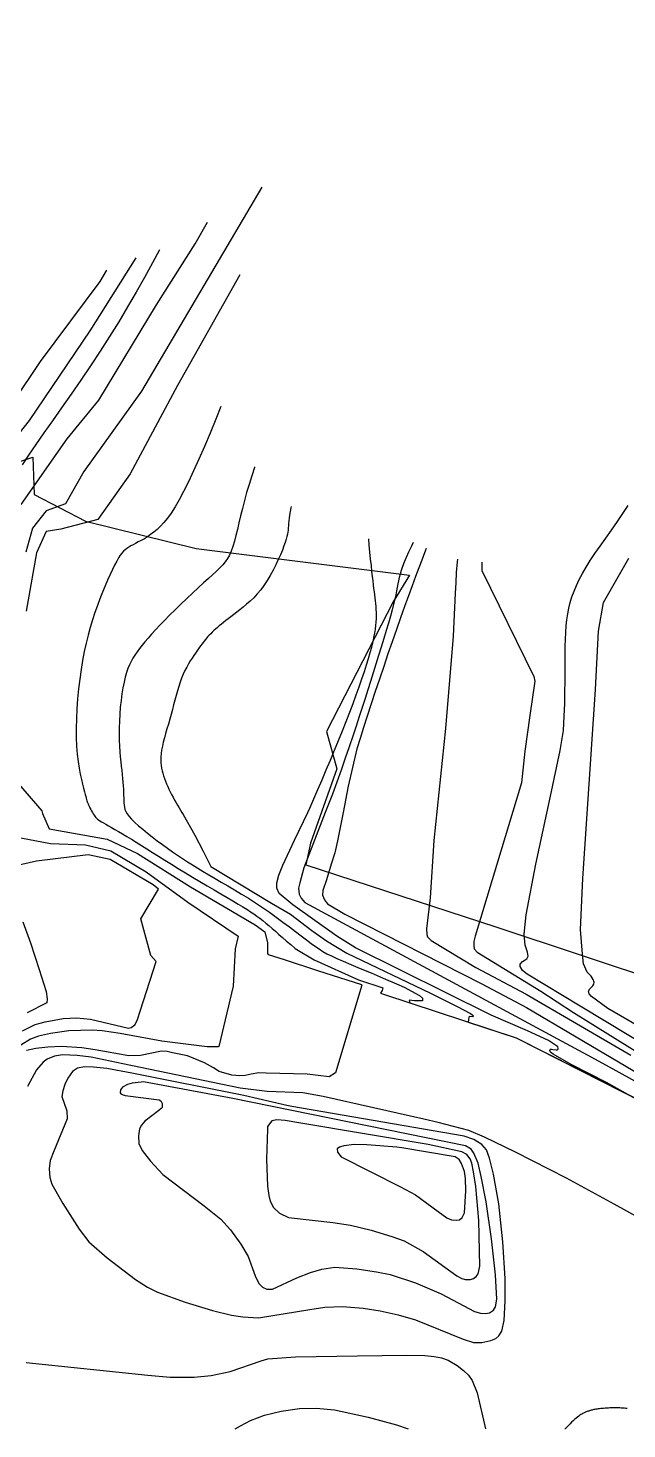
# Model space of a CAD drawing. Header units: metres. Extents: x -2219 to 517, y -3078 to 398.
# Drawn here: x 55.4 to 128.2, y -37.4 to 133 of the extents above; entities that cross this region are included whole.
import ezdxf

# ---------------------------------------------------------------- set-up
doc = ezdxf.new("R2010")
doc.units = ezdxf.units.M
for name, color, linetype in [('TERRAIN_BOUNDARY', 6, 'Continuous'), ('TERRAIN_CONTOUR_1M', 3, 'Continuous'), ('TERRAIN_CONTOUR_5M_SUPPLEMENT', 4, 'Continuous')]:
    doc.layers.add(name, color=color, linetype=linetype)

msp = doc.modelspace()

# ---------------------------------------------------------------- linework, layer by layer
at = {"layer": 'TERRAIN_BOUNDARY'}
msp.add_polyline3d([(17.79, 142.75, 0), (10.89, 125.36, 0), (4.4, 108.7, 0), (0, 100.91, 0), (21.86, 88.56, 0), (27.61, 86.98, 0), (33.17, 84.13, 0), (42.62, 78.95, 0), (51.93, 79.47, 0), (55.97, 80.79, 0), (56.13, 76.27, 0), (62.38, 73, 0), (75.83, 69.67, 0), (101.77, 66.44, 0), (99.78, 63.2, 0), (91.69, 47.42, 0), (92.95, 42.89, 0), (89.73, 33.82, 0), (89.17, 31.21, 0), (112.28, 23.67, 0), (133.05, 16.78, 0)], dxfattribs=at)
at = {"layer": 'TERRAIN_CONTOUR_1M'}
for points in [[(83.8, 113.63, 31), (69.2, 88.81, 31), (62.16, 79.06, 31), (59.93, 75.12, 31), (57.6, 74.25, 31), (55.91, 72.14, 31), (55.13, 69.25, 31)], [(71.36, 106.02, 29), (70.52, 104.42, 29), (69.55, 102.66, 29), (68.54, 100.88, 29), (67.5, 99.08, 29), (66.41, 97.27, 29), (65.29, 95.47, 29), (64.15, 93.68, 29), (62.97, 91.9, 29), (61.79, 90.16, 29), (60.62, 88.46, 29), (59.47, 86.81, 29), (58.36, 85.23, 29), (57.31, 83.74, 29), (56.34, 82.33, 29), (55.45, 81.03, 29), (54.67, 79.85, 29)], [(68.48, 105.05, 28), (62.89, 96.15, 28), (55.51, 85.27, 28), (49.3, 77.39, 28)], [(50.36, 82.76, 27), (56.91, 92.45, 27), (64.17, 102.15, 27), (64.98, 103.56, 27)], [(81.14, 102.97, 32), (73.57, 89.53, 32), (67.8, 78.75, 32), (63.86, 73.23, 32), (59.37, 72.02, 32), (57.59, 71.76, 32), (56.4, 69.14, 32), (55.16, 62.07, 32)], [(78.85, 86.95, 33), (78.22, 85.42, 33), (77.52, 83.73, 33), (76.84, 82.11, 33), (76.16, 80.57, 33), (75.52, 79.12, 33), (74.9, 77.8, 33), (74.31, 76.63, 33), (73.77, 75.61, 33), (73.26, 74.74, 33), (72.79, 73.99, 33), (72.34, 73.37, 33), (71.91, 72.84, 33), (71.5, 72.39, 33), (71.09, 72.01, 33), (70.7, 71.68, 33), (70.3, 71.39, 33), (69.91, 71.12, 33), (69.53, 70.88, 33), (69.16, 70.67, 33), (68.8, 70.48, 33), (68.47, 70.3, 33), (68.16, 70.14, 33), (67.88, 69.99, 33), (67.63, 69.84, 33), (67.4, 69.69, 33), (67.2, 69.53, 33), (67, 69.35, 33), (66.81, 69.13, 33), (66.61, 68.86, 33), (66.4, 68.53, 33), (66.17, 68.14, 33), (65.92, 67.67, 33), (65.65, 67.13, 33), (65.36, 66.52, 33), (65.06, 65.85, 33), (64.75, 65.14, 33), (64.44, 64.37, 33), (64.12, 63.57, 33), (63.82, 62.74, 33), (63.52, 61.89, 33), (63.23, 61.01, 33), (62.96, 60.09, 33), (62.7, 59.14, 33), (62.46, 58.16, 33), (62.23, 57.14, 33), (62.03, 56.07, 33), (61.84, 54.96, 33), (61.68, 53.79, 33), (61.54, 52.6, 33), (61.42, 51.39, 33), (61.34, 50.17, 33), (61.28, 48.98, 33), (61.25, 47.81, 33), (61.26, 46.69, 33), (61.3, 45.64, 33), (61.37, 44.66, 33), (61.47, 43.77, 33), (61.59, 42.95, 33), (61.73, 42.22, 33), (61.87, 41.57, 33), (62.01, 41, 33), (62.14, 40.51, 33), (62.25, 40.1, 33), (62.34, 39.77, 33), (62.41, 39.51, 33), (62.46, 39.3, 33), (62.5, 39.14, 33), (62.54, 39, 33), (62.58, 38.88, 33), (62.62, 38.77, 33), (62.68, 38.64, 33), (62.74, 38.49, 33), (62.82, 38.32, 33), (62.91, 38.14, 33), (63.01, 37.95, 33), (63.11, 37.77, 33), (63.21, 37.58, 33), (63.32, 37.41, 33), (63.41, 37.25, 33), (63.51, 37.11, 33), (63.61, 36.99, 33), (63.71, 36.88, 33), (63.83, 36.77, 33), (63.96, 36.66, 33), (64.12, 36.55, 33), (64.32, 36.43, 33), (64.56, 36.29, 33), (64.84, 36.13, 33), (65.16, 35.95, 33), (65.53, 35.74, 33), (65.94, 35.51, 33), (66.39, 35.25, 33), (66.87, 34.97, 33), (67.4, 34.66, 33), (67.96, 34.33, 33), (68.55, 33.96, 33), (69.18, 33.57, 33), (69.84, 33.15, 33), (70.54, 32.71, 33), (71.26, 32.25, 33), (72.03, 31.77, 33), (72.83, 31.27, 33), (73.66, 30.76, 33), (74.52, 30.24, 33), (75.4, 29.71, 33), (76.29, 29.18, 33), (77.17, 28.66, 33), (78.03, 28.15, 33), (78.85, 27.67, 33), (79.61, 27.22, 33), (80.31, 26.8, 33), (80.94, 26.43, 33), (81.49, 26.1, 33), (81.98, 25.79, 33), (82.43, 25.5, 33), (82.84, 25.23, 33), (83.22, 24.97, 33), (83.58, 24.7, 33), (83.94, 24.42, 33), (84.31, 24.12, 33), (84.68, 23.8, 33), (85.07, 23.47, 33), (85.47, 23.11, 33), (85.9, 22.74, 33), (86.34, 22.34, 33), (86.82, 21.93, 33), (87.33, 21.49, 33), (87.87, 21.03, 33), (90.18, 19.64, 33), (95.59, 17.2, 33), (98.55, 16.22, 33), (98.47, 15.93, 33), (98.27, 15.57, 33), (98.73, 15.41, 33), (101.81, 14.4, 33), (114.75, 10.14, 33), (151.38, -8.37, 33)], [(82.94, 79.62, 34), (82.91, 79.54, 34), (82.59, 78.52, 34), (82.27, 77.49, 34), (81.97, 76.49, 34), (81.7, 75.51, 34), (81.45, 74.56, 34), (81.24, 73.66, 34), (81.04, 72.8, 34), (80.85, 72, 34), (80.67, 71.25, 34), (80.49, 70.56, 34), (80.3, 69.93, 34), (80.1, 69.38, 34), (79.89, 68.89, 34), (79.65, 68.46, 34), (79.37, 68.06, 34), (79.06, 67.69, 34), (78.71, 67.32, 34), (78.3, 66.93, 34), (77.84, 66.5, 34), (77.32, 66.03, 34), (76.73, 65.49, 34), (76.08, 64.89, 34), (75.4, 64.25, 34), (74.69, 63.59, 34), (73.98, 62.91, 34), (73.28, 62.23, 34), (72.61, 61.57, 34), (71.98, 60.93, 34), (71.41, 60.34, 34), (70.89, 59.79, 34), (70.42, 59.27, 34), (69.99, 58.79, 34), (69.61, 58.34, 34), (69.26, 57.91, 34), (68.95, 57.5, 34), (68.66, 57.1, 34), (68.39, 56.72, 34), (68.15, 56.34, 34), (67.92, 55.95, 34), (67.72, 55.54, 34), (67.53, 55.09, 34), (67.36, 54.6, 34), (67.2, 54.05, 34), (67.06, 53.44, 34), (66.93, 52.75, 34), (66.81, 52, 34), (66.7, 51.2, 34), (66.61, 50.38, 34), (66.54, 49.53, 34), (66.49, 48.69, 34), (66.46, 47.86, 34), (66.45, 47.07, 34), (66.47, 46.32, 34), (66.5, 45.62, 34), (66.54, 44.96, 34), (66.6, 44.34, 34), (66.66, 43.75, 34), (66.73, 43.2, 34), (66.79, 42.67, 34), (66.85, 42.17, 34), (66.89, 41.7, 34), (66.93, 41.24, 34), (66.96, 40.81, 34), (66.98, 40.41, 34), (67, 40.02, 34), (67.01, 39.66, 34), (67.02, 39.33, 34), (67.03, 39.02, 34), (67.04, 38.73, 34), (67.06, 38.47, 34), (67.1, 38.21, 34), (67.17, 37.95, 34), (67.28, 37.68, 34), (67.45, 37.4, 34), (67.68, 37.09, 34), (67.98, 36.75, 34), (68.36, 36.37, 34), (68.82, 35.96, 34), (69.34, 35.52, 34), (69.9, 35.06, 34), (70.49, 34.6, 34), (71.11, 34.13, 34), (71.74, 33.67, 34), (72.36, 33.22, 34), (72.97, 32.79, 34), (73.58, 32.37, 34), (74.18, 31.97, 34), (74.78, 31.58, 34), (75.4, 31.19, 34), (76.04, 30.79, 34), (76.7, 30.39, 34), (77.39, 29.98, 34), (78.13, 29.55, 34), (78.89, 29.1, 34), (79.69, 28.64, 34), (80.5, 28.15, 34), (81.34, 27.65, 34), (82.18, 27.13, 34), (83.04, 26.58, 34), (83.89, 26.02, 34), (84.74, 25.43, 34), (85.57, 24.83, 34), (86.39, 24.24, 34), (87.17, 23.65, 34), (87.91, 23.09, 34), (88.61, 22.56, 34), (89.25, 22.07, 34), (89.82, 21.64, 34), (90.33, 21.28, 34), (90.79, 20.96, 34), (91.25, 20.67, 34), (91.74, 20.39, 34), (92.29, 20.11, 34), (92.94, 19.81, 34), (93.72, 19.47, 34), (94.66, 19.07, 34), (95.79, 18.59, 34), (97.11, 18.04, 34), (98.58, 17.42, 34), (100.21, 16.72, 34), (101.12, 16.31, 34), (102.99, 15.32, 34), (103.36, 14.98, 34), (103.35, 14.64, 34), (102.37, 14.64, 34), (101.74, 14.74, 34), (101.81, 14.4, 34), (111.41, 11.24, 34), (114.75, 10.14, 34), (127.68, 3.6, 34), (139.63, -2.44, 34)], [(134.58, 6.75, 41), (122.55, 14.01, 41), (116.1, 17.88, 41), (115.54, 18.36, 41), (115.25, 18.83, 41), (115.25, 19.13, 41), (115.51, 19.42, 41), (116.06, 19.76, 41), (116.21, 20.09, 41), (116.13, 20.57, 41), (115.83, 21.41, 41), (115.71, 22.77, 41), (115.98, 25.13, 41), (117.16, 31.27, 41), (118.92, 39.57, 41), (120.11, 45.09, 41), (120.5, 47.54, 41), (120.59, 49.27, 41), (120.65, 50.83, 41), (120.69, 52.25, 41), (120.7, 53.55, 41), (120.71, 54.74, 41), (120.71, 55.83, 41), (120.71, 56.84, 41), (120.72, 57.78, 41), (120.74, 58.66, 41), (120.78, 59.48, 41), (120.83, 60.27, 41), (120.92, 61.02, 41), (121.02, 61.74, 41), (121.16, 62.44, 41), (121.33, 63.13, 41), (121.54, 63.81, 41), (121.79, 64.5, 41), (122.09, 65.2, 41), (122.43, 65.91, 41), (122.82, 66.65, 41), (123.27, 67.42, 41), (123.77, 68.23, 41), (124.33, 69.08, 41), (124.96, 69.98, 41), (125.64, 70.93, 41), (126.34, 71.92, 41), (127.07, 72.97, 41), (127.8, 74.06, 41), (128.36, 74.93, 41)], [(131.59, 1.44, 36), (125.75, 4.71, 36), (121.43, 6.91, 36), (119.25, 8.17, 36), (118.92, 8.39, 36), (118.87, 8.49, 36), (118.85, 8.6, 36), (118.88, 8.72, 36), (118.93, 8.77, 36), (119.03, 8.79, 36), (119.21, 8.75, 36), (119.62, 8.68, 36), (119.76, 8.69, 36), (119.83, 8.72, 36), (119.86, 8.8, 36), (119.86, 8.9, 36), (119.8, 9.04, 36), (119.67, 9.17, 36), (118.67, 9.81, 36), (116.13, 11.02, 36), (111.7, 12.89, 36), (95.23, 21.1, 36), (92.96, 22.53, 36), (87.57, 26.32, 36), (85.92, 27.71, 36), (85.65, 28.38, 36), (85.64, 29, 36), (85.88, 29.96, 36), (86.36, 31.15, 36), (87.81, 34.22, 36), (89.43, 37.57, 36), (89.66, 38.09, 36), (90.15, 39.21, 36), (90.65, 40.37, 36), (91.15, 41.55, 36), (91.66, 42.74, 36), (92.16, 43.94, 36), (92.66, 45.14, 36), (93.15, 46.33, 36), (93.62, 47.5, 36), (94.08, 48.65, 36), (94.51, 49.77, 36), (94.92, 50.84, 36), (95.3, 51.88, 36), (95.66, 52.87, 36), (95.99, 53.82, 36), (96.29, 54.71, 36), (96.56, 55.55, 36), (96.8, 56.32, 36), (97.01, 57.04, 36), (97.19, 57.7, 36), (97.34, 58.31, 36), (97.46, 58.87, 36), (97.56, 59.38, 36), (97.64, 59.87, 36), (97.69, 60.32, 36), (97.73, 60.74, 36), (97.75, 61.15, 36), (97.76, 61.54, 36), (97.75, 61.91, 36), (97.74, 62.27, 36), (97.71, 62.63, 36), (97.68, 62.98, 36), (97.64, 63.33, 36), (97.6, 63.68, 36), (97.56, 64.04, 36), (97.51, 64.42, 36), (97.46, 64.82, 36), (97.41, 65.26, 36), (97.35, 65.74, 36), (97.29, 66.29, 36), (97.21, 66.9, 36), (97.14, 67.6, 36), (97.05, 68.38, 36), (96.96, 69.23, 36), (96.88, 70.14, 36), (96.82, 70.88, 36)], [(102.24, 70.42, 37), (102.01, 69.97, 37), (101.66, 69.24, 37), (101.36, 68.59, 37), (101.12, 68.01, 37), (100.92, 67.49, 37), (100.76, 67.02, 37), (100.63, 66.58, 37), (100.52, 66.17, 37), (100.43, 65.77, 37), (100.35, 65.37, 37), (100.27, 64.96, 37), (100.19, 64.52, 37), (100.1, 64.04, 37), (99.99, 63.51, 37), (99.85, 62.91, 37), (99.68, 62.23, 37), (99.47, 61.46, 37), (99.22, 60.61, 37), (98.95, 59.69, 37), (98.65, 58.72, 37), (98.34, 57.7, 37), (98.01, 56.66, 37), (97.68, 55.61, 37), (97.35, 54.56, 37), (97.02, 53.52, 37), (96.7, 52.47, 37), (96.37, 51.42, 37), (96.03, 50.34, 37), (95.67, 49.23, 37), (95.29, 48.06, 37), (94.88, 46.84, 37), (94.44, 45.54, 37), (93.97, 44.16, 37), (93.46, 42.73, 37), (92.94, 41.26, 37), (92.42, 39.8, 37), (91.51, 37.57, 37), (91.51, 37.57, 37), (88.91, 30.85, 37), (88.43, 29.01, 37), (88.28, 28.35, 37), (88.35, 27.64, 37), (88.59, 27.14, 37), (89.04, 26.63, 37), (123.38, 8.07, 37), (125.71, 6.82, 37), (131.51, 3.64, 37)], [(103.81, 69.68, 38), (103.6, 69.14, 38), (103.26, 68.27, 38), (102.9, 67.32, 38), (102.51, 66.28, 38), (102.1, 65.14, 38), (101.65, 63.92, 38), (101.18, 62.61, 38), (100.69, 61.24, 38), (100.19, 59.82, 38), (99.68, 58.35, 38), (99.16, 56.85, 38), (98.64, 55.33, 38), (98.12, 53.79, 38), (97.61, 52.27, 38), (97.12, 50.77, 38), (96.64, 49.3, 38), (96.19, 47.89, 38), (95.77, 46.55, 38), (95.38, 45.3, 38), (94.3, 40.76, 38), (93.73, 37.57, 38), (93.01, 34.1, 38), (92.7, 32.67, 38), (92.26, 31.28, 38), (91.69, 29.38, 38), (91.25, 28.08, 38), (91.2, 27.51, 38), (91.43, 26.94, 38), (91.81, 26.45, 38), (93.92, 25.18, 38), (110.49, 16.75, 38), (116.02, 13.85, 38), (128.07, 6.72, 38), (130.98, 5, 38)], [(107.61, 68.37, 39), (107.58, 68.05, 39), (107.47, 66.77, 39), (107.4, 65.51, 39), (107.35, 64.26, 39), (107.09, 59.03, 39), (106.16, 47.77, 39), (104.73, 34.15, 39), (104.29, 27.2, 39), (103.84, 23.4, 39), (103.88, 22.73, 39), (103.96, 22.42, 39), (104.43, 21.98, 39), (109.85, 18.71, 39), (115.97, 15.48, 39), (128.71, 8.05, 39)], [(141.23, 4.83, 42), (125.88, 13.71, 42), (123.9, 15.18, 42), (123.62, 15.51, 42), (123.56, 15.85, 42), (123.73, 16.13, 42), (124.07, 16.47, 42), (124.21, 16.67, 42), (124.22, 16.93, 42), (124.13, 17.26, 42), (123.88, 17.65, 42), (123.38, 18.13, 42), (122.96, 19.17, 42), (122.82, 20.33, 42), (122.57, 23.35, 42), (122.85, 29.55, 42), (124.38, 52.54, 42), (124.77, 59.61, 42), (125.39, 63.13, 42), (128.46, 68.51, 42)], [(52.7, 42.82, 32), (57.08, 37.78, 32), (57.14, 37.44, 32), (57.95, 35.57, 32), (65.02, 34.33, 32), (68.69, 32.58, 32), (75.15, 28.51, 32), (83.01, 23.91, 32), (84.17, 23.06, 32), (84.5, 21.69, 32), (84.49, 20.42, 32), (84.61, 20.29, 32), (86.54, 19.67, 32), (90.59, 18.33, 32), (95.93, 16.63, 32), (95.98, 16.56, 32), (92.78, 5.88, 32), (92.01, 5.39, 32), (89.32, 5.72, 32), (84.35, 5.84, 32), (83.46, 5.88, 32), (82.51, 5.74, 32), (81.78, 5.56, 32), (81.13, 5.52, 32), (80.65, 5.59, 32), (80.17, 5.63, 32), (78.64, 6.07, 32), (77.95, 6.51, 32), (76.85, 7.13, 32), (74.77, 7.95, 32), (72.94, 8.33, 32), (72.29, 8.48, 32), (71.63, 8.51, 32), (69.06, 8.01, 32), (67.63, 7.97, 32), (63.55, 8.7, 32), (61.92, 8.95, 32), (59.47, 9.09, 32), (57.79, 9.03, 32), (56.32, 8.86, 32), (55.19, 8.62, 32)], [(54.5, 34.47, 31), (58.13, 33.8, 31), (62.37, 33.65, 31), (65.45, 32.91, 31), (69.76, 30.33, 31), (74.83, 26.67, 31), (80.94, 22.51, 31), (80.59, 20.96, 31), (80.35, 16.45, 31), (78.6, 9.11, 31), (78.49, 9.05, 31), (77.17, 9.06, 31), (71.65, 9.74, 31), (66.59, 10.67, 31), (64.42, 11.02, 31), (63.17, 11.1, 31), (60.33, 11, 31), (58.1, 10.67, 31), (56.64, 10.34, 31), (55.69, 10.01, 31), (54.53, 9.25, 31)], [(54.75, 24.27, 29), (55.67, 21.73, 29), (56.75, 18.47, 29), (57.58, 15.77, 29), (57.73, 14.9, 29), (57.66, 14.41, 29), (55.27, 13.19, 29)], [(145.44, -20.48, 33), (126.66, -10.09, 33), (120.87, -6.91, 33), (114.68, -3.77, 33), (110.88, -1.94, 33), (109.01, -1.11, 33), (105.27, -0.13, 33), (103.54, 0.27, 33), (91.29, 3.02, 33), (88.79, 3.46, 33), (84.47, 3.63, 33), (81.2, 4.03, 33), (66.91, 7, 33), (63.07, 7.78, 33), (61.35, 8.01, 33), (59.57, 8.09, 33), (58.59, 7.94, 33), (57.73, 7.57, 33), (57.21, 7.21, 33), (56.42, 6.25, 33), (55.34, 4.25, 33)], [(86.87, 1.93, 34), (81.65, 3.12, 34), (67.99, 5.87, 34), (64.95, 6.41, 34), (63.33, 6.59, 34), (62.25, 6.63, 34), (61.4, 6.46, 34), (60.79, 6.07, 34), (60.23, 5.26, 34), (59.85, 4.46, 34), (59.6, 3.71, 34), (59.51, 3.01, 34), (60.11, 1.29, 34), (60.16, 0.29, 34), (58.54, -3.62, 34), (58.08, -4.76, 34), (57.94, -5.8, 34), (58.04, -6.84, 34), (58.3, -7.64, 34), (59.62, -10.01, 34), (61.62, -13.11, 34), (62.79, -14.67, 34), (65.01, -16.62, 34), (68.44, -19.23, 34), (69.92, -20.18, 34), (71.13, -20.79, 34), (74.51, -22, 34), (77.84, -23.04, 34), (80.14, -23.57, 34), (81.52, -23.79, 34), (83.4, -23.91, 34), (89.64, -22.88, 34), (91.5, -22.6, 34), (93.64, -22.55, 34), (96.16, -22.75, 34), (98.2, -23.08, 34), (100.4, -23.55, 34), (102.52, -24.16, 34), (108.29, -26.52, 34), (109.58, -26.91, 34), (110.57, -26.93, 34), (111.67, -26.68, 34), (112.26, -26.41, 34), (112.65, -26.11, 34), (113, -25.54, 34), (113.3, -24.25, 34), (113.42, -21.85, 34), (113.41, -19.11, 34), (113.15, -14.65, 34), (112.63, -10.06, 34), (111.98, -6.44, 34), (111.5, -4.47, 34), (111.15, -3.48, 34), (110.58, -2.81, 34), (109.62, -2.23, 34), (108.41, -1.81, 34), (87.47, 1.78, 34), (86.87, 1.93, 34)], [(84.49, -0.95, 36), (84.37, -4.6, 36), (84.51, -7.89, 36), (84.66, -9.02, 36), (84.83, -9.71, 36), (85.22, -10.47, 36), (85.97, -11.17, 36), (87.06, -11.69, 36), (92.46, -12.33, 36), (94.6, -12.64, 36), (97.12, -13.26, 36), (99.64, -14.01, 36), (101.14, -14.56, 36), (103.44, -15.85, 36), (107.54, -18.79, 36), (108.13, -19.13, 36), (108.53, -19.26, 36), (109.18, -19.25, 36), (109.58, -19.12, 36), (109.88, -18.9, 36), (110.12, -18.56, 36), (110.35, -17.63, 36), (110.22, -12.07, 36), (109.85, -7.92, 36), (109.57, -6.13, 36), (109.34, -5.08, 36), (109.15, -4.55, 36), (108.76, -4.03, 36), (108.14, -3.73, 36), (104.06, -2.83, 36), (88.32, -0.17, 36), (86.65, 0.09, 36), (85.63, 0.17, 36), (85.05, 0.05, 36), (84.51, -0.65, 36), (84.49, -0.95, 36)], [(100.22, -3.16, 37), (96.58, -2.88, 37), (95.06, -2.84, 37), (93.81, -2.98, 37), (93.27, -3.15, 37), (93, -3.37, 37), (93.01, -3.75, 37), (93.46, -4.33, 37), (100.7, -7.99, 37), (102.51, -8.96, 37), (105.25, -10.96, 37), (106.32, -11.76, 37), (106.89, -12, 37), (107.44, -12.04, 37), (107.85, -11.99, 37), (108.2, -11.71, 37), (108.48, -11.12, 37), (108.62, -8.48, 37), (108.58, -6.97, 37), (108.45, -6.11, 37), (108.12, -5.12, 37), (107.81, -4.66, 37), (107.34, -4.34, 37), (100.85, -3.21, 37), (100.22, -3.16, 37)], [(55.15, -29.33, 33), (69.97, -30.9, 33), (72.67, -31.12, 33), (75.6, -31.13, 33), (77.67, -30.93, 33), (79.98, -30.45, 33), (83.74, -29.15, 33), (84.53, -28.92, 33), (87.92, -28.66, 33), (95.47, -28.52, 33), (101.47, -28.47, 33), (103.65, -28.51, 33), (104.77, -28.61, 33), (105.68, -28.79, 33), (106.5, -29.07, 33), (107.59, -29.7, 33), (108.33, -30.3, 33), (108.94, -30.9, 33), (109.39, -31.54, 33), (110.02, -33.04, 33), (111.02, -37.42, 33), (111.02, -37.43, 33)], [(80.56, -37.43, 32), (81.22, -37.05, 32), (82.46, -36.4, 32), (84.13, -35.76, 32), (86.19, -35.26, 32), (88.41, -34.93, 32), (90.41, -34.89, 32), (92.65, -35.11, 32), (96.76, -36.01, 32), (100.21, -36.93, 32), (101.61, -37.43, 32)], [(128.26, -34.95, 34), (128.09, -34.93, 34), (127.91, -34.91, 34), (127.72, -34.9, 34), (127.53, -34.89, 34), (127.34, -34.88, 34), (127.15, -34.87, 34), (126.96, -34.87, 34), (126.76, -34.87, 34), (126.56, -34.87, 34), (126.36, -34.88, 34), (126.16, -34.88, 34), (125.97, -34.89, 34), (125.77, -34.9, 34), (125.58, -34.91, 34), (125.39, -34.93, 34), (125.21, -34.94, 34), (125.04, -34.96, 34), (124.88, -34.98, 34), (124.73, -35, 34), (124.59, -35.02, 34), (124.45, -35.04, 34), (124.33, -35.06, 34), (124.21, -35.08, 34), (124.09, -35.1, 34), (123.99, -35.13, 34), (123.88, -35.16, 34), (123.78, -35.18, 34), (123.67, -35.21, 34), (123.57, -35.25, 34), (123.48, -35.28, 34), (123.38, -35.31, 34), (123.28, -35.35, 34), (123.19, -35.39, 34), (123.1, -35.43, 34), (123.01, -35.47, 34), (122.92, -35.51, 34), (122.82, -35.56, 34), (122.72, -35.62, 34), (122.61, -35.69, 34), (122.49, -35.77, 34), (122.36, -35.87, 34), (122.21, -35.98, 34), (122.05, -36.11, 34), (121.88, -36.26, 34), (121.69, -36.43, 34), (121.49, -36.61, 34), (121.3, -36.8, 34), (121.1, -37, 34), (120.9, -37.2, 34), (120.71, -37.41, 34), (120.69, -37.43, 34)]]:
    msp.add_polyline3d(points, dxfattribs=at)
at = {"layer": 'TERRAIN_CONTOUR_5M_SUPPLEMENT'}
for points in [[(54.56, 75.02, 30), (60.16, 83.04, 30), (63.99, 87.72, 30), (71.02, 99.32, 30), (75.7, 106.77, 30), (77.2, 109.39, 30)], [(87.37, 74.78, 35), (87.35, 74.63, 35), (87.27, 74.17, 35), (87.2, 73.76, 35), (87.15, 73.38, 35), (87.11, 73.04, 35), (87.08, 72.73, 35), (87.06, 72.44, 35), (87.03, 72.18, 35), (87.01, 71.93, 35), (86.98, 71.68, 35), (86.93, 71.42, 35), (86.87, 71.13, 35), (86.78, 70.81, 35), (86.66, 70.43, 35), (86.51, 70, 35), (86.32, 69.5, 35), (86.09, 68.93, 35), (85.82, 68.33, 35), (85.53, 67.7, 35), (85.2, 67.06, 35), (84.85, 66.42, 35), (84.48, 65.79, 35), (84.08, 65.2, 35), (83.68, 64.66, 35), (83.25, 64.16, 35), (82.83, 63.7, 35), (82.4, 63.29, 35), (81.97, 62.9, 35), (81.55, 62.55, 35), (81.15, 62.22, 35), (80.76, 61.92, 35), (80.4, 61.64, 35), (80.06, 61.38, 35), (79.74, 61.14, 35), (79.44, 60.91, 35), (79.16, 60.69, 35), (78.9, 60.48, 35), (78.65, 60.28, 35), (78.42, 60.08, 35), (78.2, 59.89, 35), (77.99, 59.7, 35), (77.79, 59.51, 35), (77.61, 59.32, 35), (77.43, 59.14, 35), (77.26, 58.96, 35), (77.11, 58.78, 35), (76.96, 58.6, 35), (76.81, 58.42, 35), (76.67, 58.25, 35), (76.53, 58.06, 35), (76.39, 57.87, 35), (76.24, 57.67, 35), (76.08, 57.45, 35), (75.92, 57.21, 35), (75.74, 56.95, 35), (75.54, 56.66, 35), (75.34, 56.35, 35), (75.12, 56.01, 35), (74.9, 55.64, 35), (74.68, 55.25, 35), (74.46, 54.83, 35), (74.26, 54.38, 35), (74.06, 53.91, 35), (73.88, 53.42, 35), (73.71, 52.9, 35), (73.55, 52.36, 35), (73.39, 51.81, 35), (73.24, 51.24, 35), (73.09, 50.67, 35), (72.94, 50.08, 35), (72.78, 49.5, 35), (72.62, 48.91, 35), (72.45, 48.32, 35), (72.28, 47.75, 35), (72.12, 47.19, 35), (71.97, 46.64, 35), (71.84, 46.12, 35), (71.72, 45.63, 35), (71.63, 45.16, 35), (71.57, 44.74, 35), (71.53, 44.34, 35), (71.52, 43.97, 35), (71.54, 43.62, 35), (71.57, 43.29, 35), (71.62, 42.97, 35), (71.69, 42.65, 35), (71.78, 42.34, 35), (71.87, 42.02, 35), (71.98, 41.71, 35), (72.1, 41.38, 35), (72.23, 41.06, 35), (72.37, 40.74, 35), (72.52, 40.41, 35), (72.68, 40.08, 35), (72.84, 39.75, 35), (73.02, 39.42, 35), (73.21, 39.08, 35), (73.39, 38.76, 35), (73.58, 38.44, 35), (73.77, 38.14, 35), (73.94, 37.84, 35), (74.11, 37.57, 35), (74.27, 37.32, 35), (75.69, 34.8, 35), (76.67, 32.86, 35), (77.63, 30.99, 35), (85.01, 26.55, 35), (87.29, 25.2, 35), (89.9, 23.21, 35), (91.7, 21.95, 35), (94.16, 20.47, 35), (104.35, 15.59, 35), (107.57, 13.97, 35), (109.2, 13.13, 35), (109.48, 12.92, 35), (109.53, 12.82, 35), (109.43, 12.71, 35), (109.06, 12.76, 35), (109.01, 12.68, 35), (108.97, 12.36, 35), (108.92, 12.06, 35), (114.75, 10.14, 35), (131.02, 1.91, 35)], [(110.59, 68.01, 40), (110.57, 66.99, 40), (116.88, 54.1, 40), (117.04, 53.54, 40), (116.41, 49.38, 40), (115.8, 45.04, 40), (115.39, 41.16, 40), (111.84, 29.36, 40), (109.75, 22.51, 40), (109.61, 21.86, 40), (109.59, 21.34, 40), (109.65, 20.99, 40), (110, 20.58, 40), (117.77, 15.84, 40), (121.73, 13.25, 40), (127.07, 9.9, 40), (136.8, 3.88, 40)], [(54.73, 11.02, 30), (56.27, 11.77, 30), (57.47, 12.09, 30), (59.64, 12.52, 30), (61.3, 12.6, 30), (62.98, 12.41, 30), (67.61, 11.32, 30), (67.92, 11.4, 30), (68.37, 11.74, 30), (68.66, 12.26, 30), (70.97, 19.44, 30), (70.32, 20.17, 30), (69.12, 24.61, 30), (71.24, 28.23, 30), (70.59, 28.78, 30), (65.36, 31.84, 30), (62.71, 32.4, 30), (56.43, 31.63, 30), (53.76, 31.04, 30)], [(69.16, 4.77, 35), (68.06, 4.63, 35), (67.48, 4.49, 35), (66.86, 4.14, 35), (66.62, 3.81, 35), (66.59, 3.48, 35), (66.66, 3.34, 35), (66.84, 3.24, 35), (67.2, 3.15, 35), (71.33, 2.6, 35), (71.54, 2.48, 35), (71.67, 2.26, 35), (71.69, 2.16, 35), (71.7, 1.69, 35), (71.59, 1.54, 35), (71.28, 1.33, 35), (69.61, 0.03, 35), (69.17, -0.47, 35), (68.93, -0.93, 35), (68.81, -1.76, 35), (68.87, -2.71, 35), (69.26, -3.54, 35), (70.3, -4.85, 35), (71.8, -6.46, 35), (76.8, -10.27, 35), (78.82, -11.91, 35), (80, -13.22, 35), (81.27, -14.97, 35), (82.14, -16.44, 35), (83.01, -18.79, 35), (83.47, -19.73, 35), (83.9, -20.19, 35), (84.44, -20.42, 35), (85.11, -20.41, 35), (88.09, -19.04, 35), (89.73, -18.4, 35), (91.13, -17.98, 35), (92.71, -17.75, 35), (95.36, -17.97, 35), (97.78, -18.3, 35), (99.43, -18.63, 35), (102.5, -19.66, 35), (105.65, -21.01, 35), (108.37, -22.47, 35), (109.67, -23.13, 35), (110.4, -23.35, 35), (111.01, -23.38, 35), (111.5, -23.29, 35), (112, -22.96, 35), (112.24, -22.59, 35), (112.41, -21.64, 35), (112.24, -18.68, 35), (111.74, -14.3, 35), (111.09, -9.82, 35), (110.51, -6.7, 35), (110.11, -5.08, 35), (109.62, -3.89, 35), (109.27, -3.41, 35), (108.58, -2.98, 35), (80.31, 2.78, 35), (69.41, 4.78, 35), (69.16, 4.77, 35)]]:
    msp.add_polyline3d(points, dxfattribs=at)

doc.saveas('drawing.dxf')
